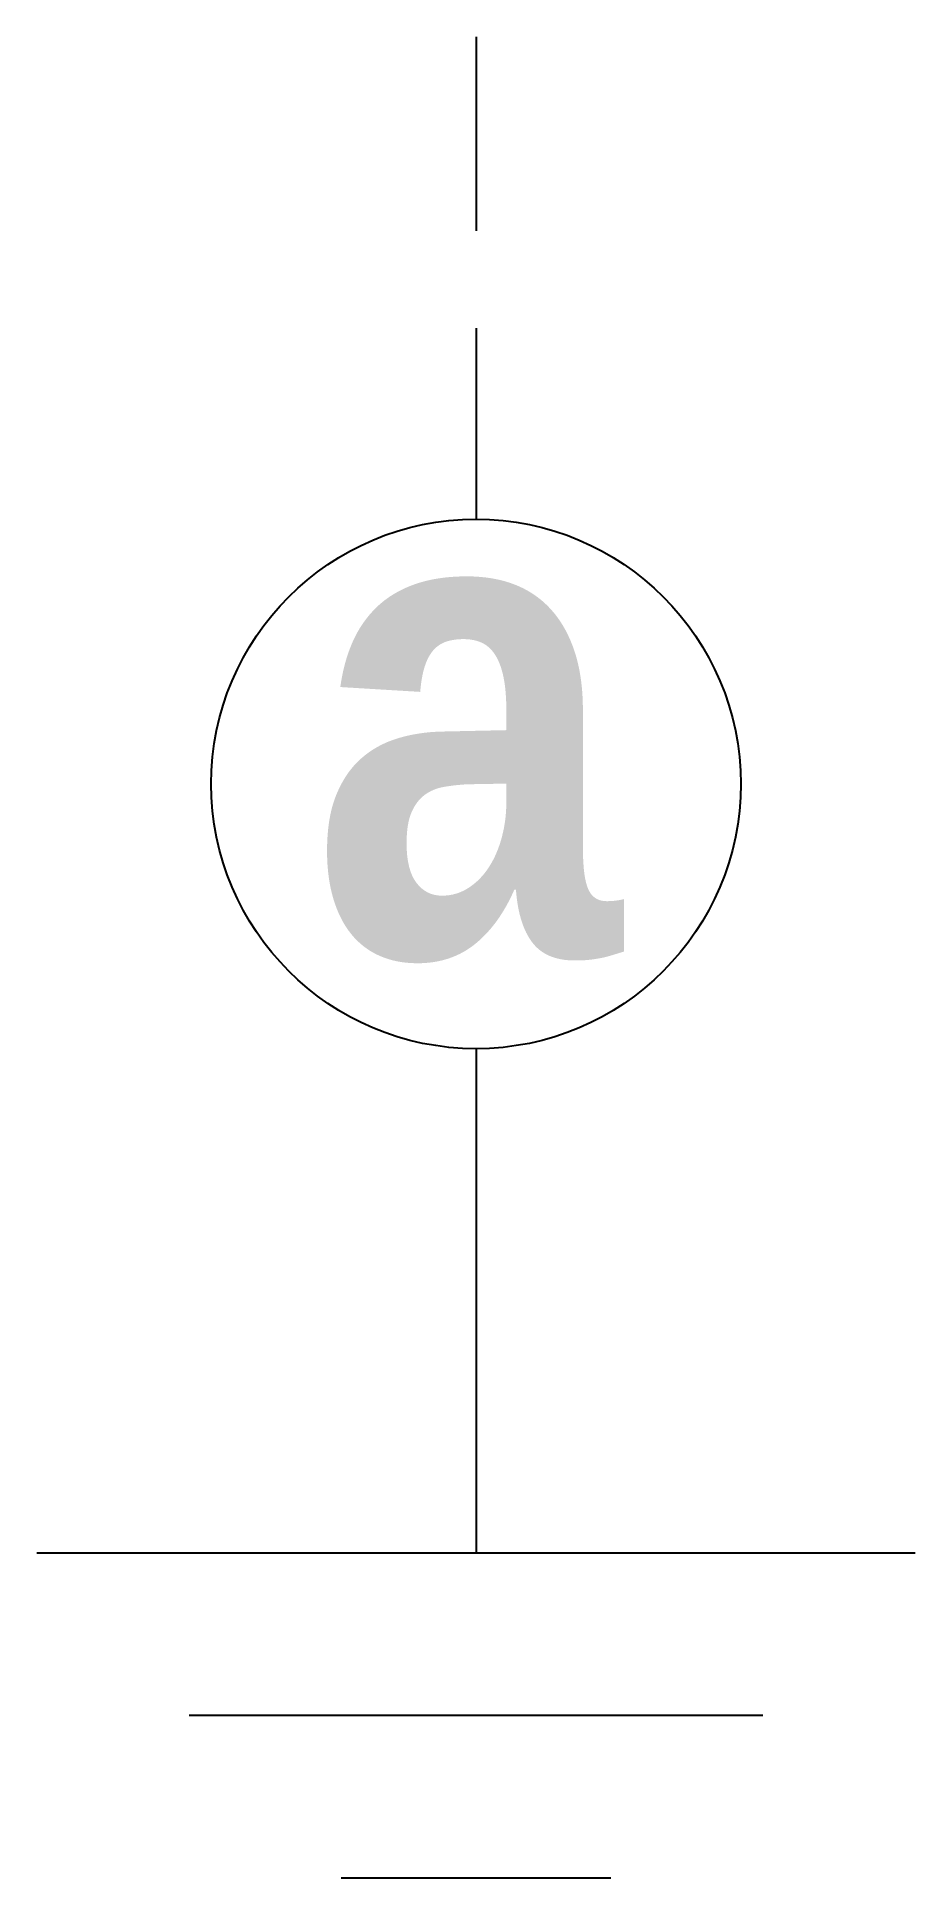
# Model space of a CAD drawing. Header units: feet. Extents: x 6672.9 to 6689.9, y 16744.2 to 16779.8.
import ezdxf

# ---------------------------------------------------------------- set-up
doc = ezdxf.new("R2010")
doc.units = ezdxf.units.FT
doc.header["$MEASUREMENT"] = 0
doc.linetypes.add('HIDDEN', pattern=[0.375, 0.25, -0.125])
doc.styles.add('ONE LINE TXT', font='techb___.ttf')

msp = doc.modelspace()

# ---------------------------------------------------------------- linework, layer by layer
at = {"color": 92, "linetype": 'HIDDEN', "ltscale": 15}
msp.add_line((6681.39, 16779.773), (6681.39, 16770.457), dxfattribs=at)
at = {"color": 92, "ltscale": 15}
msp.add_line((6681.39, 16760.23), (6681.39, 16750.496), dxfattribs=at)
at = {"color": 92, "linetype": 'Continuous', "ltscale": 4, "flags": 128}
for points in [[(6672.909, 16750.496), (6689.871, 16750.496)], [(6686.931, 16747.353), (6675.848, 16747.353)], [(6683.992, 16744.211), (6678.788, 16744.211)]]:
    msp.add_lwpolyline(points, dxfattribs=at)
at = {"color": 7, "linetype": 'Continuous'}
msp.add_circle((6681.39, 16765.343), 5.113, dxfattribs=at)

# ---------------------------------------------------------------- texts
at = {"color": 1, "linetype": 'Continuous', "insert": (6678.2, 16771.397), "char_height": 9.38328, "attachment_point": 1, "style": 'ONE LINE TXT'}
msp.add_mtext_dynamic_manual_height_columns('{\\W1;\\C256;a}', width=0.13853, gutter_width=2.132, heights=[0], dxfattribs=at)

doc.saveas('drawing.dxf')
